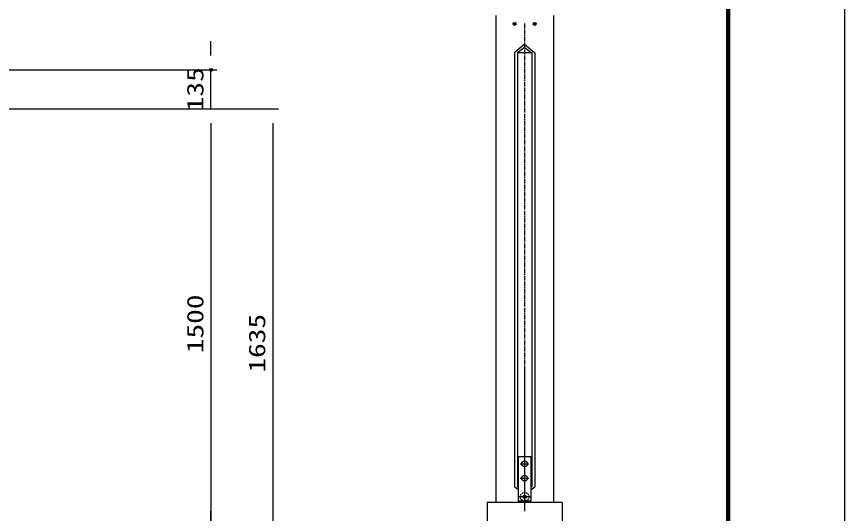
# Model space of a CAD drawing. Units: millimetres, scale not verified. Extents: x -5940 to 5940, y -4200 to 4200.
# Drawn here: x 3061 to 5940, y -444 to 1284 of the extents above; entities that cross this region are included whole.
import ezdxf
from ezdxf.enums import TextEntityAlignment as Align

# ---------------------------------------------------------------- set-up
doc = ezdxf.new("R2010")
doc.units = ezdxf.units.MM
doc.header["$LTSCALE"] = 20
doc.header["$PDMODE"] = 32
doc.header["$PDSIZE"] = 10
doc.linetypes.add('USER1', pattern=[0.375, 0.25, -0.125])
doc.linetypes.add('USER4', pattern=[1.125, 0.75, -0.125, 0.125, -0.125])
for name, color, linetype, lineweight in [('0-0_0', 7, 'Continuous', 25), ('0-1_1', 7, 'Continuous', 25), ('0-7_WAKU', 7, 'Continuous', 25)]:
    doc.layers.add(name, color=color, linetype=linetype, lineweight=lineweight)
doc.layers.add('0-5_DEFPOINTS', color=7, linetype='Continuous')
doc.styles.add('ＭＳ ゴシック', font='')
doc.styles.get('ＭＳ ゴシック').set_extended_font_data('MS Gothic')

msp = doc.modelspace()

# ---------------------------------------------------------------- linework, layer by layer
at = {"layer": '0-0_0', "color": 2}
for p, q in [((3737.03, 1148.74), (3737.03, 1198.74)), ((3737.03, 963.74), (3737.03, 1098.74)), ((3737.03, 913.74), (3737.03, 863.74)), ((3737.03, 913.74), (3737.03, -486.26)), ((3952.03, 913.74), (3952.03, -621.26)), ((3737.03, -486.26), (3737.03, -436.26))]:
    msp.add_line(p, q, dxfattribs=at)
at = {"layer": '0-0_0', "color": 1}
for p, q in [((2723.39, 1098.74), (3757.03, 1098.74)), ((2723.39, 963.74), (3757.03, 963.74)), ((2763.39, 963.74), (3757.03, 963.74)), ((2803.39, 963.74), (3972.03, 963.74))]:
    msp.add_line(p, q, dxfattribs=at)
at = {"layer": '0-0_0'}
for p, q in [((4805.83, -246.43), (4849.83, -246.43)), ((4812.83, -271.9), (4842.83, -271.9)), ((4812.83, -321.9), (4842.83, -321.9))]:
    msp.add_line(p, q, dxfattribs=at)
at = {"layer": '0-0_0', "color": 4}
for centre, radius in [((4827.83, -271.9), 10), ((4827.83, -321.9), 10), ((4827.83, -386.43), 6)]:
    msp.add_circle(centre, radius, dxfattribs=at)
at = {"layer": '0-0_0', "color": 4, "linetype": 'USER1'}
msp.add_circle((4827.83, -386.43), 15, dxfattribs=at)
at = {"layer": '0-1_1'}
for p, q in [((4727.83, 1288.57), (4727.83, -406.43)), ((4927.83, 1288.57), (4927.83, -406.43)), ((4827.83, 1188.57), (4792.83, 1158.57)), ((4827.83, 1188.57), (4862.84, 1158.57)), ((4792.83, 1158.57), (4792.83, -351.43)), ((4852.83, 1158.57), (4802.83, 1158.57)), ((4862.84, 1158.57), (4862.84, -351.43)), ((4805.83, -246.43), (4805.83, -401.43)), ((4805.83, -362.57), (4792.83, -351.43)), ((4805.83, -362.57), (4792.83, -351.43)), ((4802.83, -351.43), (4805.83, -353.57)), ((4802.83, -351.43), (4805.83, -353.57)), ((4805.83, -351.43), (4802.83, -351.43)), ((4852.83, -351.43), (4849.83, -353.57)), ((4849.83, -362.57), (4862.84, -351.43)), ((4852.83, -351.43), (4849.83, -351.43)), ((4852.83, -351.43), (4849.83, -353.57)), ((4849.83, -362.57), (4862.84, -351.43)), ((4849.83, -386.43), (4805.83, -386.43)), ((4697.83, -406.43), (4697.83, -481.43)), ((4957.83, -406.43), (4697.83, -406.43)), ((4957.83, -406.43), (4957.83, -481.43))]:
    msp.add_line(p, q, dxfattribs=at)
at = {"layer": '0-1_1', "color": 4, "linetype": 'USER4'}
for p in [(4827.83, 1260.27), (4827.83, 65.82)]:
    msp.add_line(p, (4827.83, -436.78), dxfattribs=at)
at = {"layer": '0-1_1'}
for points in [[(4827.83, 1176.37), (4802.83, 1158.57), (4802.83, -351.43)], [(4827.83, 1176.37), (4852.83, 1158.57), (4852.83, -351.43)], [(4849.83, -246.43), (4849.83, -401.43), (4805.83, -401.43)]]:
    msp.add_lwpolyline(points, dxfattribs=at)
at = {"layer": '0-5_DEFPOINTS'}
for p in [(4792.83, 1258.57), (4862.84, 1258.57), (3737.03, 1098.74)]:
    msp.add_point(p, dxfattribs=at)
at = {"layer": '0-7_WAKU', "color": 3}
msp.add_lwpolyline([(-5940, 4200), (5940, 4200), (5940, -4200), (-5940, -4200)], close=True, dxfattribs=at)
at = {"layer": '0-7_WAKU'}
for points in [[(-5540, 3950), (5540, 3950), (5540, -3950), (-5540, -3950)], [(-5537.5, 3947.5), (5537.5, 3947.5), (5537.5, -3947.5), (-5537.5, -3947.5)], [(-5535, 3945), (5535, 3945), (5535, -3945), (-5535, -3945)], [(-5532.5, 3942.5), (5532.5, 3942.5), (5532.5, -3942.5), (-5532.5, -3942.5)], [(-5530, 3940), (5530, 3940), (5530, -3940), (-5530, -3940)]]:
    msp.add_lwpolyline(points, close=True, dxfattribs=at)

# ---------------------------------------------------------------- texts
at = {"layer": '0-0_0', "color": 3, "style": 'ＭＳ ゴシック', "width": 1.3}
for s, p in [('135', (3728.13, 954.74)), ('1500', (3728.13, 112.95)), ('1635', (3943.13, 45.45))]:
    msp.add_text(s, height=57.77, rotation=90, dxfattribs=at).set_placement(p, align=Align.BOTTOM_LEFT)

doc.saveas('drawing.dxf')
